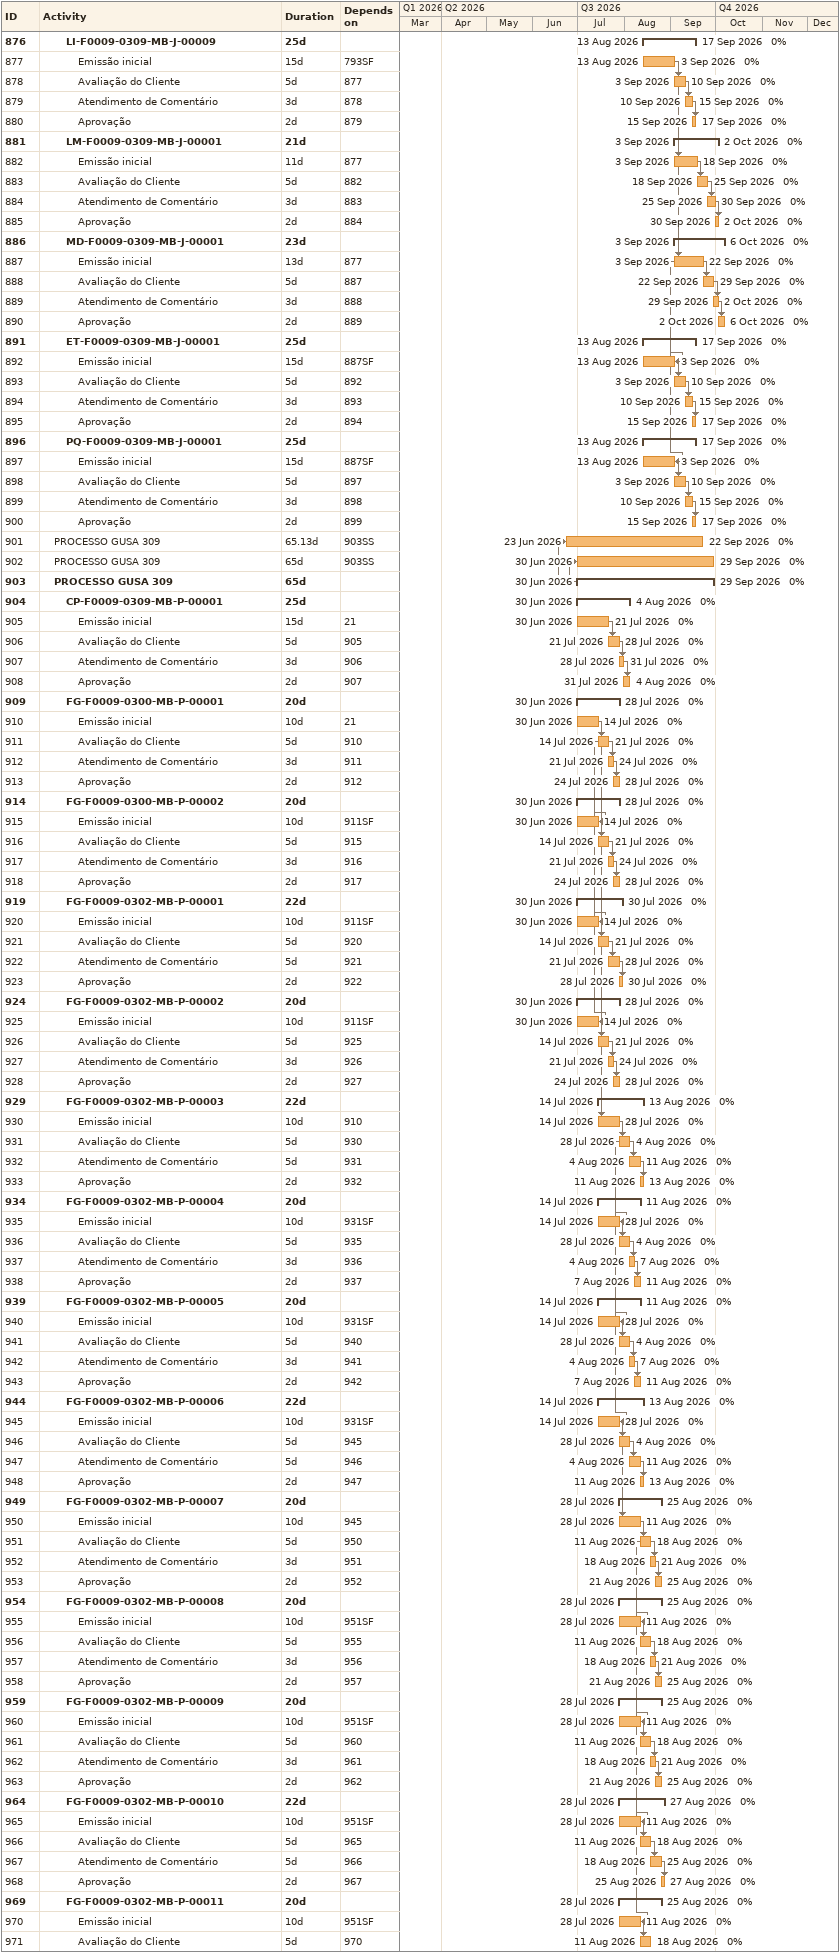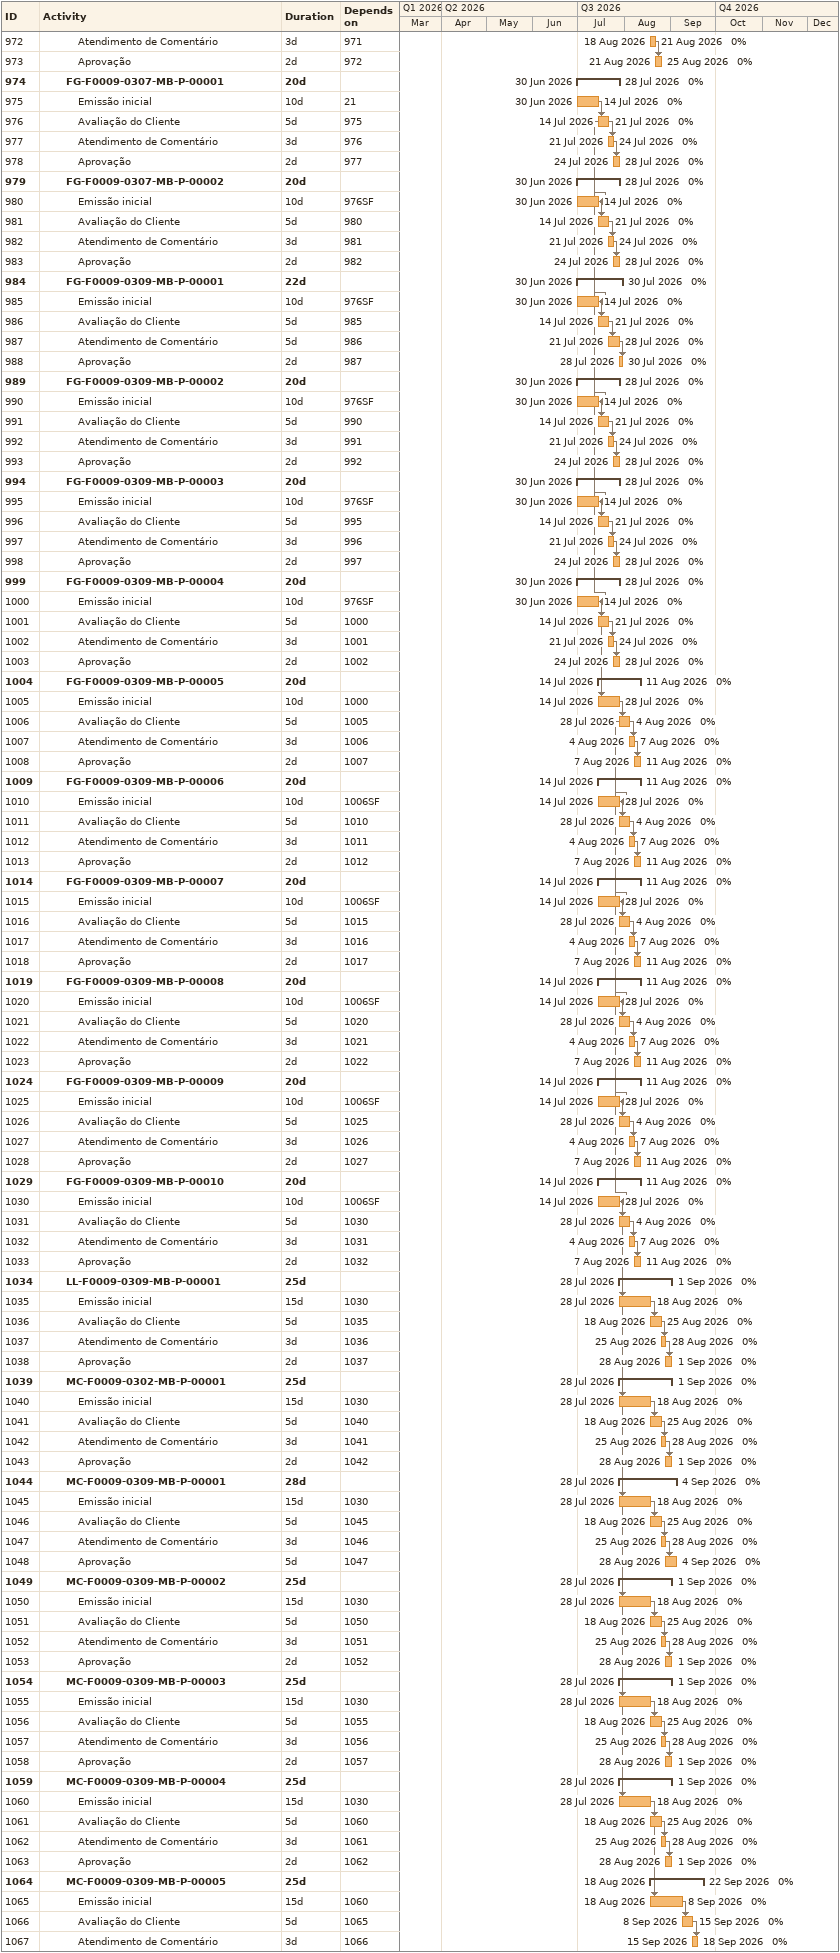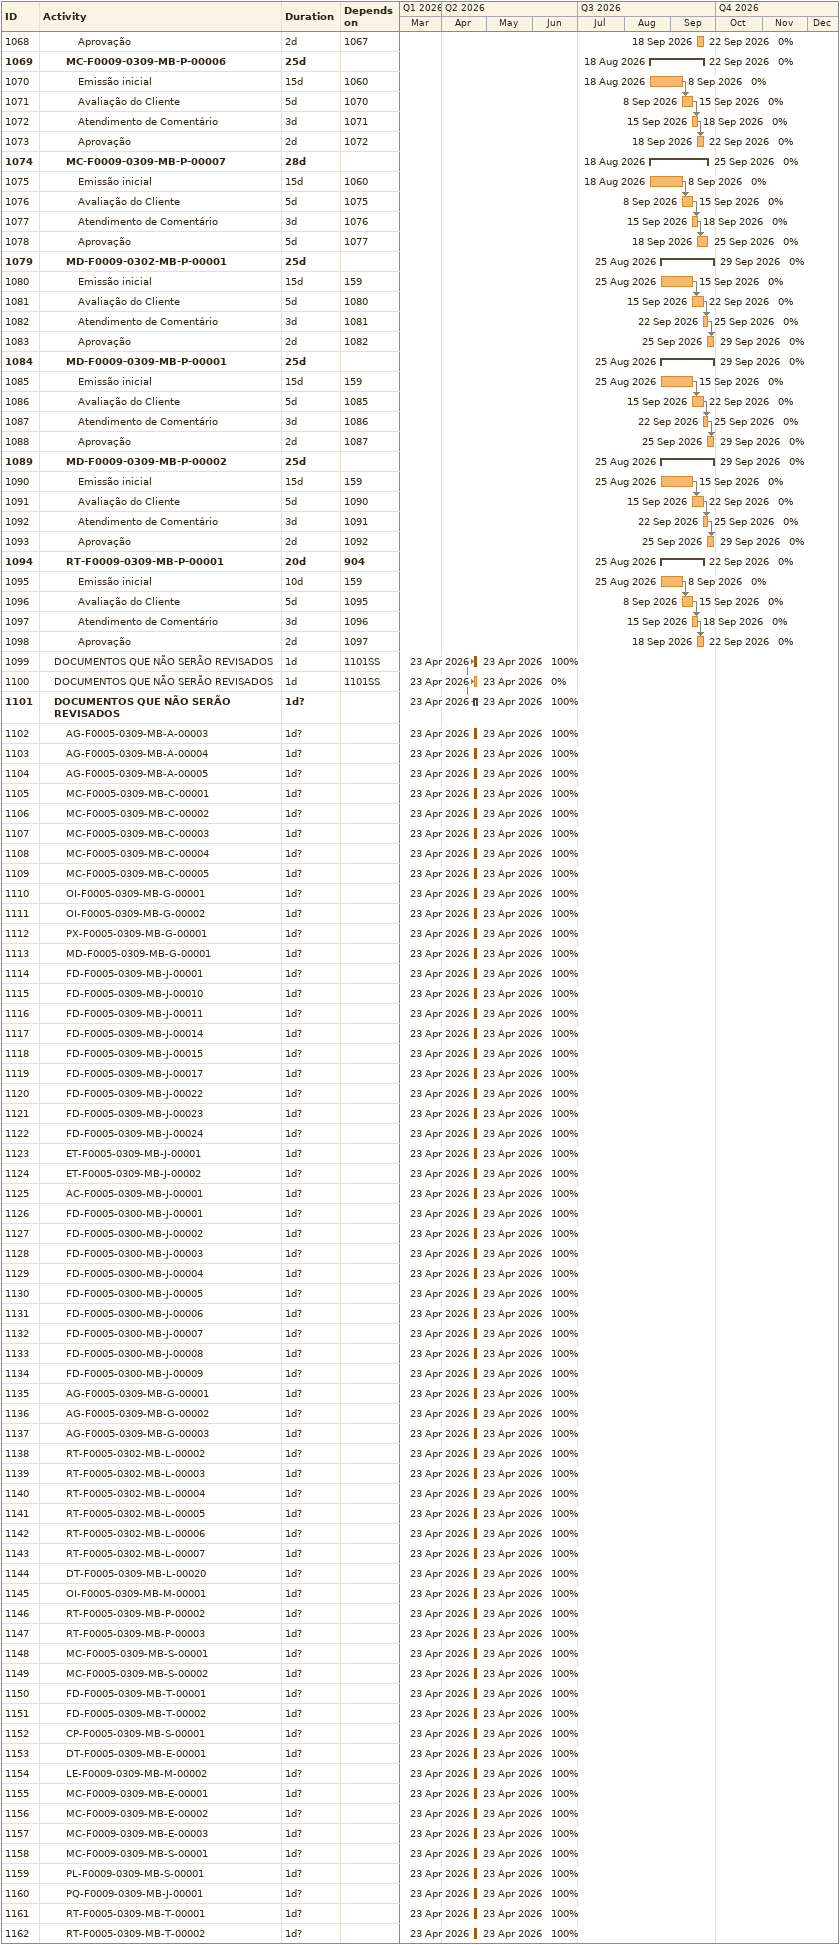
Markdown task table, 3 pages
| ID | Level | Task | Duration | Start | Finish | Predecessors | % complete |
|---|---|---|---|---|---|---|---|
| 876 | 3 | **LI-F0009-0309-MB-J-00009** | 25d | 2026-08-13 | 2026-09-17 |  | 0 |
| 877 | 4 | Emissão inicial | 15d | 2026-08-13 | 2026-09-03 | 793SF | 0 |
| 878 | 4 | Avaliação do Cliente | 5d | 2026-09-03 | 2026-09-10 | 877 | 0 |
| 879 | 4 | Atendimento de Comentário | 3d | 2026-09-10 | 2026-09-15 | 878 | 0 |
| 880 | 4 | Aprovação | 2d | 2026-09-15 | 2026-09-17 | 879 | 0 |
| 881 | 3 | **LM-F0009-0309-MB-J-00001** | 21d | 2026-09-03 | 2026-10-02 |  | 0 |
| 882 | 4 | Emissão inicial | 11d | 2026-09-03 | 2026-09-18 | 877 | 0 |
| 883 | 4 | Avaliação do Cliente | 5d | 2026-09-18 | 2026-09-25 | 882 | 0 |
| 884 | 4 | Atendimento de Comentário | 3d | 2026-09-25 | 2026-09-30 | 883 | 0 |
| 885 | 4 | Aprovação | 2d | 2026-09-30 | 2026-10-02 | 884 | 0 |
| 886 | 3 | **MD-F0009-0309-MB-J-00001** | 23d | 2026-09-03 | 2026-10-06 |  | 0 |
| 887 | 4 | Emissão inicial | 13d | 2026-09-03 | 2026-09-22 | 877 | 0 |
| 888 | 4 | Avaliação do Cliente | 5d | 2026-09-22 | 2026-09-29 | 887 | 0 |
| 889 | 4 | Atendimento de Comentário | 3d | 2026-09-29 | 2026-10-02 | 888 | 0 |
| 890 | 4 | Aprovação | 2d | 2026-10-02 | 2026-10-06 | 889 | 0 |
| 891 | 3 | **ET-F0009-0309-MB-J-00001** | 25d | 2026-08-13 | 2026-09-17 |  | 0 |
| 892 | 4 | Emissão inicial | 15d | 2026-08-13 | 2026-09-03 | 887SF | 0 |
| 893 | 4 | Avaliação do Cliente | 5d | 2026-09-03 | 2026-09-10 | 892 | 0 |
| 894 | 4 | Atendimento de Comentário | 3d | 2026-09-10 | 2026-09-15 | 893 | 0 |
| 895 | 4 | Aprovação | 2d | 2026-09-15 | 2026-09-17 | 894 | 0 |
| 896 | 3 | **PQ-F0009-0309-MB-J-00001** | 25d | 2026-08-13 | 2026-09-17 |  | 0 |
| 897 | 4 | Emissão inicial | 15d | 2026-08-13 | 2026-09-03 | 887SF | 0 |
| 898 | 4 | Avaliação do Cliente | 5d | 2026-09-03 | 2026-09-10 | 897 | 0 |
| 899 | 4 | Atendimento de Comentário | 3d | 2026-09-10 | 2026-09-15 | 898 | 0 |
| 900 | 4 | Aprovação | 2d | 2026-09-15 | 2026-09-17 | 899 | 0 |
| 901 | 2 | PROCESSO GUSA 309 | 65.13d | 2026-06-23 | 2026-09-22 | 903SS | 0 |
| 902 | 2 | PROCESSO GUSA 309 | 65d | 2026-06-30 | 2026-09-29 | 903SS | 0 |
| 903 | 2 | **PROCESSO GUSA 309** | 65d | 2026-06-30 | 2026-09-29 |  | 0 |
| 904 | 3 | **CP-F0009-0309-MB-P-00001** | 25d | 2026-06-30 | 2026-08-04 |  | 0 |
| 905 | 4 | Emissão inicial | 15d | 2026-06-30 | 2026-07-21 | 21 | 0 |
| 906 | 4 | Avaliação do Cliente | 5d | 2026-07-21 | 2026-07-28 | 905 | 0 |
| 907 | 4 | Atendimento de Comentário | 3d | 2026-07-28 | 2026-07-31 | 906 | 0 |
| 908 | 4 | Aprovação | 2d | 2026-07-31 | 2026-08-04 | 907 | 0 |
| 909 | 3 | **FG-F0009-0300-MB-P-00001** | 20d | 2026-06-30 | 2026-07-28 |  | 0 |
| 910 | 4 | Emissão inicial | 10d | 2026-06-30 | 2026-07-14 | 21 | 0 |
| 911 | 4 | Avaliação do Cliente | 5d | 2026-07-14 | 2026-07-21 | 910 | 0 |
| 912 | 4 | Atendimento de Comentário | 3d | 2026-07-21 | 2026-07-24 | 911 | 0 |
| 913 | 4 | Aprovação | 2d | 2026-07-24 | 2026-07-28 | 912 | 0 |
| 914 | 3 | **FG-F0009-0300-MB-P-00002** | 20d | 2026-06-30 | 2026-07-28 |  | 0 |
| 915 | 4 | Emissão inicial | 10d | 2026-06-30 | 2026-07-14 | 911SF | 0 |
| 916 | 4 | Avaliação do Cliente | 5d | 2026-07-14 | 2026-07-21 | 915 | 0 |
| 917 | 4 | Atendimento de Comentário | 3d | 2026-07-21 | 2026-07-24 | 916 | 0 |
| 918 | 4 | Aprovação | 2d | 2026-07-24 | 2026-07-28 | 917 | 0 |
| 919 | 3 | **FG-F0009-0302-MB-P-00001** | 22d | 2026-06-30 | 2026-07-30 |  | 0 |
| 920 | 4 | Emissão inicial | 10d | 2026-06-30 | 2026-07-14 | 911SF | 0 |
| 921 | 4 | Avaliação do Cliente | 5d | 2026-07-14 | 2026-07-21 | 920 | 0 |
| 922 | 4 | Atendimento de Comentário | 5d | 2026-07-21 | 2026-07-28 | 921 | 0 |
| 923 | 4 | Aprovação | 2d | 2026-07-28 | 2026-07-30 | 922 | 0 |
| 924 | 3 | **FG-F0009-0302-MB-P-00002** | 20d | 2026-06-30 | 2026-07-28 |  | 0 |
| 925 | 4 | Emissão inicial | 10d | 2026-06-30 | 2026-07-14 | 911SF | 0 |
| 926 | 4 | Avaliação do Cliente | 5d | 2026-07-14 | 2026-07-21 | 925 | 0 |
| 927 | 4 | Atendimento de Comentário | 3d | 2026-07-21 | 2026-07-24 | 926 | 0 |
| 928 | 4 | Aprovação | 2d | 2026-07-24 | 2026-07-28 | 927 | 0 |
| 929 | 3 | **FG-F0009-0302-MB-P-00003** | 22d | 2026-07-14 | 2026-08-13 |  | 0 |
| 930 | 4 | Emissão inicial | 10d | 2026-07-14 | 2026-07-28 | 910 | 0 |
| 931 | 4 | Avaliação do Cliente | 5d | 2026-07-28 | 2026-08-04 | 930 | 0 |
| 932 | 4 | Atendimento de Comentário | 5d | 2026-08-04 | 2026-08-11 | 931 | 0 |
| 933 | 4 | Aprovação | 2d | 2026-08-11 | 2026-08-13 | 932 | 0 |
| 934 | 3 | **FG-F0009-0302-MB-P-00004** | 20d | 2026-07-14 | 2026-08-11 |  | 0 |
| 935 | 4 | Emissão inicial | 10d | 2026-07-14 | 2026-07-28 | 931SF | 0 |
| 936 | 4 | Avaliação do Cliente | 5d | 2026-07-28 | 2026-08-04 | 935 | 0 |
| 937 | 4 | Atendimento de Comentário | 3d | 2026-08-04 | 2026-08-07 | 936 | 0 |
| 938 | 4 | Aprovação | 2d | 2026-08-07 | 2026-08-11 | 937 | 0 |
| 939 | 3 | **FG-F0009-0302-MB-P-00005** | 20d | 2026-07-14 | 2026-08-11 |  | 0 |
| 940 | 4 | Emissão inicial | 10d | 2026-07-14 | 2026-07-28 | 931SF | 0 |
| 941 | 4 | Avaliação do Cliente | 5d | 2026-07-28 | 2026-08-04 | 940 | 0 |
| 942 | 4 | Atendimento de Comentário | 3d | 2026-08-04 | 2026-08-07 | 941 | 0 |
| 943 | 4 | Aprovação | 2d | 2026-08-07 | 2026-08-11 | 942 | 0 |
| 944 | 3 | **FG-F0009-0302-MB-P-00006** | 22d | 2026-07-14 | 2026-08-13 |  | 0 |
| 945 | 4 | Emissão inicial | 10d | 2026-07-14 | 2026-07-28 | 931SF | 0 |
| 946 | 4 | Avaliação do Cliente | 5d | 2026-07-28 | 2026-08-04 | 945 | 0 |
| 947 | 4 | Atendimento de Comentário | 5d | 2026-08-04 | 2026-08-11 | 946 | 0 |
| 948 | 4 | Aprovação | 2d | 2026-08-11 | 2026-08-13 | 947 | 0 |
| 949 | 3 | **FG-F0009-0302-MB-P-00007** | 20d | 2026-07-28 | 2026-08-25 |  | 0 |
| 950 | 4 | Emissão inicial | 10d | 2026-07-28 | 2026-08-11 | 945 | 0 |
| 951 | 4 | Avaliação do Cliente | 5d | 2026-08-11 | 2026-08-18 | 950 | 0 |
| 952 | 4 | Atendimento de Comentário | 3d | 2026-08-18 | 2026-08-21 | 951 | 0 |
| 953 | 4 | Aprovação | 2d | 2026-08-21 | 2026-08-25 | 952 | 0 |
| 954 | 3 | **FG-F0009-0302-MB-P-00008** | 20d | 2026-07-28 | 2026-08-25 |  | 0 |
| 955 | 4 | Emissão inicial | 10d | 2026-07-28 | 2026-08-11 | 951SF | 0 |
| 956 | 4 | Avaliação do Cliente | 5d | 2026-08-11 | 2026-08-18 | 955 | 0 |
| 957 | 4 | Atendimento de Comentário | 3d | 2026-08-18 | 2026-08-21 | 956 | 0 |
| 958 | 4 | Aprovação | 2d | 2026-08-21 | 2026-08-25 | 957 | 0 |
| 959 | 3 | **FG-F0009-0302-MB-P-00009** | 20d | 2026-07-28 | 2026-08-25 |  | 0 |
| 960 | 4 | Emissão inicial | 10d | 2026-07-28 | 2026-08-11 | 951SF | 0 |
| 961 | 4 | Avaliação do Cliente | 5d | 2026-08-11 | 2026-08-18 | 960 | 0 |
| 962 | 4 | Atendimento de Comentário | 3d | 2026-08-18 | 2026-08-21 | 961 | 0 |
| 963 | 4 | Aprovação | 2d | 2026-08-21 | 2026-08-25 | 962 | 0 |
| 964 | 3 | **FG-F0009-0302-MB-P-00010** | 22d | 2026-07-28 | 2026-08-27 |  | 0 |
| 965 | 4 | Emissão inicial | 10d | 2026-07-28 | 2026-08-11 | 951SF | 0 |
| 966 | 4 | Avaliação do Cliente | 5d | 2026-08-11 | 2026-08-18 | 965 | 0 |
| 967 | 4 | Atendimento de Comentário | 5d | 2026-08-18 | 2026-08-25 | 966 | 0 |
| 968 | 4 | Aprovação | 2d | 2026-08-25 | 2026-08-27 | 967 | 0 |
| 969 | 3 | **FG-F0009-0302-MB-P-00011** | 20d | 2026-07-28 | 2026-08-25 |  | 0 |
| 970 | 4 | Emissão inicial | 10d | 2026-07-28 | 2026-08-11 | 951SF | 0 |
| 971 | 4 | Avaliação do Cliente | 5d | 2026-08-11 | 2026-08-18 | 970 | 0 |
| 972 | 4 | Atendimento de Comentário | 3d | 2026-08-18 | 2026-08-21 | 971 | 0 |
| 973 | 4 | Aprovação | 2d | 2026-08-21 | 2026-08-25 | 972 | 0 |
| 974 | 3 | **FG-F0009-0307-MB-P-00001** | 20d | 2026-06-30 | 2026-07-28 |  | 0 |
| 975 | 4 | Emissão inicial | 10d | 2026-06-30 | 2026-07-14 | 21 | 0 |
| 976 | 4 | Avaliação do Cliente | 5d | 2026-07-14 | 2026-07-21 | 975 | 0 |
| 977 | 4 | Atendimento de Comentário | 3d | 2026-07-21 | 2026-07-24 | 976 | 0 |
| 978 | 4 | Aprovação | 2d | 2026-07-24 | 2026-07-28 | 977 | 0 |
| 979 | 3 | **FG-F0009-0307-MB-P-00002** | 20d | 2026-06-30 | 2026-07-28 |  | 0 |
| 980 | 4 | Emissão inicial | 10d | 2026-06-30 | 2026-07-14 | 976SF | 0 |
| 981 | 4 | Avaliação do Cliente | 5d | 2026-07-14 | 2026-07-21 | 980 | 0 |
| 982 | 4 | Atendimento de Comentário | 3d | 2026-07-21 | 2026-07-24 | 981 | 0 |
| 983 | 4 | Aprovação | 2d | 2026-07-24 | 2026-07-28 | 982 | 0 |
| 984 | 3 | **FG-F0009-0309-MB-P-00001** | 22d | 2026-06-30 | 2026-07-30 |  | 0 |
| 985 | 4 | Emissão inicial | 10d | 2026-06-30 | 2026-07-14 | 976SF | 0 |
| 986 | 4 | Avaliação do Cliente | 5d | 2026-07-14 | 2026-07-21 | 985 | 0 |
| 987 | 4 | Atendimento de Comentário | 5d | 2026-07-21 | 2026-07-28 | 986 | 0 |
| 988 | 4 | Aprovação | 2d | 2026-07-28 | 2026-07-30 | 987 | 0 |
| 989 | 3 | **FG-F0009-0309-MB-P-00002** | 20d | 2026-06-30 | 2026-07-28 |  | 0 |
| 990 | 4 | Emissão inicial | 10d | 2026-06-30 | 2026-07-14 | 976SF | 0 |
| 991 | 4 | Avaliação do Cliente | 5d | 2026-07-14 | 2026-07-21 | 990 | 0 |
| 992 | 4 | Atendimento de Comentário | 3d | 2026-07-21 | 2026-07-24 | 991 | 0 |
| 993 | 4 | Aprovação | 2d | 2026-07-24 | 2026-07-28 | 992 | 0 |
| 994 | 3 | **FG-F0009-0309-MB-P-00003** | 20d | 2026-06-30 | 2026-07-28 |  | 0 |
| 995 | 4 | Emissão inicial | 10d | 2026-06-30 | 2026-07-14 | 976SF | 0 |
| 996 | 4 | Avaliação do Cliente | 5d | 2026-07-14 | 2026-07-21 | 995 | 0 |
| 997 | 4 | Atendimento de Comentário | 3d | 2026-07-21 | 2026-07-24 | 996 | 0 |
| 998 | 4 | Aprovação | 2d | 2026-07-24 | 2026-07-28 | 997 | 0 |
| 999 | 3 | **FG-F0009-0309-MB-P-00004** | 20d | 2026-06-30 | 2026-07-28 |  | 0 |
| 1000 | 4 | Emissão inicial | 10d | 2026-06-30 | 2026-07-14 | 976SF | 0 |
| 1001 | 4 | Avaliação do Cliente | 5d | 2026-07-14 | 2026-07-21 | 1000 | 0 |
| 1002 | 4 | Atendimento de Comentário | 3d | 2026-07-21 | 2026-07-24 | 1001 | 0 |
| 1003 | 4 | Aprovação | 2d | 2026-07-24 | 2026-07-28 | 1002 | 0 |
| 1004 | 3 | **FG-F0009-0309-MB-P-00005** | 20d | 2026-07-14 | 2026-08-11 |  | 0 |
| 1005 | 4 | Emissão inicial | 10d | 2026-07-14 | 2026-07-28 | 1000 | 0 |
| 1006 | 4 | Avaliação do Cliente | 5d | 2026-07-28 | 2026-08-04 | 1005 | 0 |
| 1007 | 4 | Atendimento de Comentário | 3d | 2026-08-04 | 2026-08-07 | 1006 | 0 |
| 1008 | 4 | Aprovação | 2d | 2026-08-07 | 2026-08-11 | 1007 | 0 |
| 1009 | 3 | **FG-F0009-0309-MB-P-00006** | 20d | 2026-07-14 | 2026-08-11 |  | 0 |
| 1010 | 4 | Emissão inicial | 10d | 2026-07-14 | 2026-07-28 | 1006SF | 0 |
| 1011 | 4 | Avaliação do Cliente | 5d | 2026-07-28 | 2026-08-04 | 1010 | 0 |
| 1012 | 4 | Atendimento de Comentário | 3d | 2026-08-04 | 2026-08-07 | 1011 | 0 |
| 1013 | 4 | Aprovação | 2d | 2026-08-07 | 2026-08-11 | 1012 | 0 |
| 1014 | 3 | **FG-F0009-0309-MB-P-00007** | 20d | 2026-07-14 | 2026-08-11 |  | 0 |
| 1015 | 4 | Emissão inicial | 10d | 2026-07-14 | 2026-07-28 | 1006SF | 0 |
| 1016 | 4 | Avaliação do Cliente | 5d | 2026-07-28 | 2026-08-04 | 1015 | 0 |
| 1017 | 4 | Atendimento de Comentário | 3d | 2026-08-04 | 2026-08-07 | 1016 | 0 |
| 1018 | 4 | Aprovação | 2d | 2026-08-07 | 2026-08-11 | 1017 | 0 |
| 1019 | 3 | **FG-F0009-0309-MB-P-00008** | 20d | 2026-07-14 | 2026-08-11 |  | 0 |
| 1020 | 4 | Emissão inicial | 10d | 2026-07-14 | 2026-07-28 | 1006SF | 0 |
| 1021 | 4 | Avaliação do Cliente | 5d | 2026-07-28 | 2026-08-04 | 1020 | 0 |
| 1022 | 4 | Atendimento de Comentário | 3d | 2026-08-04 | 2026-08-07 | 1021 | 0 |
| 1023 | 4 | Aprovação | 2d | 2026-08-07 | 2026-08-11 | 1022 | 0 |
| 1024 | 3 | **FG-F0009-0309-MB-P-00009** | 20d | 2026-07-14 | 2026-08-11 |  | 0 |
| 1025 | 4 | Emissão inicial | 10d | 2026-07-14 | 2026-07-28 | 1006SF | 0 |
| 1026 | 4 | Avaliação do Cliente | 5d | 2026-07-28 | 2026-08-04 | 1025 | 0 |
| 1027 | 4 | Atendimento de Comentário | 3d | 2026-08-04 | 2026-08-07 | 1026 | 0 |
| 1028 | 4 | Aprovação | 2d | 2026-08-07 | 2026-08-11 | 1027 | 0 |
| 1029 | 3 | **FG-F0009-0309-MB-P-00010** | 20d | 2026-07-14 | 2026-08-11 |  | 0 |
| 1030 | 4 | Emissão inicial | 10d | 2026-07-14 | 2026-07-28 | 1006SF | 0 |
| 1031 | 4 | Avaliação do Cliente | 5d | 2026-07-28 | 2026-08-04 | 1030 | 0 |
| 1032 | 4 | Atendimento de Comentário | 3d | 2026-08-04 | 2026-08-07 | 1031 | 0 |
| 1033 | 4 | Aprovação | 2d | 2026-08-07 | 2026-08-11 | 1032 | 0 |
| 1034 | 3 | **LL-F0009-0309-MB-P-00001** | 25d | 2026-07-28 | 2026-09-01 |  | 0 |
| 1035 | 4 | Emissão inicial | 15d | 2026-07-28 | 2026-08-18 | 1030 | 0 |
| 1036 | 4 | Avaliação do Cliente | 5d | 2026-08-18 | 2026-08-25 | 1035 | 0 |
| 1037 | 4 | Atendimento de Comentário | 3d | 2026-08-25 | 2026-08-28 | 1036 | 0 |
| 1038 | 4 | Aprovação | 2d | 2026-08-28 | 2026-09-01 | 1037 | 0 |
| 1039 | 3 | **MC-F0009-0302-MB-P-00001** | 25d | 2026-07-28 | 2026-09-01 |  | 0 |
| 1040 | 4 | Emissão inicial | 15d | 2026-07-28 | 2026-08-18 | 1030 | 0 |
| 1041 | 4 | Avaliação do Cliente | 5d | 2026-08-18 | 2026-08-25 | 1040 | 0 |
| 1042 | 4 | Atendimento de Comentário | 3d | 2026-08-25 | 2026-08-28 | 1041 | 0 |
| 1043 | 4 | Aprovação | 2d | 2026-08-28 | 2026-09-01 | 1042 | 0 |
| 1044 | 3 | **MC-F0009-0309-MB-P-00001** | 28d | 2026-07-28 | 2026-09-04 |  | 0 |
| 1045 | 4 | Emissão inicial | 15d | 2026-07-28 | 2026-08-18 | 1030 | 0 |
| 1046 | 4 | Avaliação do Cliente | 5d | 2026-08-18 | 2026-08-25 | 1045 | 0 |
| 1047 | 4 | Atendimento de Comentário | 3d | 2026-08-25 | 2026-08-28 | 1046 | 0 |
| 1048 | 4 | Aprovação | 5d | 2026-08-28 | 2026-09-04 | 1047 | 0 |
| 1049 | 3 | **MC-F0009-0309-MB-P-00002** | 25d | 2026-07-28 | 2026-09-01 |  | 0 |
| 1050 | 4 | Emissão inicial | 15d | 2026-07-28 | 2026-08-18 | 1030 | 0 |
| 1051 | 4 | Avaliação do Cliente | 5d | 2026-08-18 | 2026-08-25 | 1050 | 0 |
| 1052 | 4 | Atendimento de Comentário | 3d | 2026-08-25 | 2026-08-28 | 1051 | 0 |
| 1053 | 4 | Aprovação | 2d | 2026-08-28 | 2026-09-01 | 1052 | 0 |
| 1054 | 3 | **MC-F0009-0309-MB-P-00003** | 25d | 2026-07-28 | 2026-09-01 |  | 0 |
| 1055 | 4 | Emissão inicial | 15d | 2026-07-28 | 2026-08-18 | 1030 | 0 |
| 1056 | 4 | Avaliação do Cliente | 5d | 2026-08-18 | 2026-08-25 | 1055 | 0 |
| 1057 | 4 | Atendimento de Comentário | 3d | 2026-08-25 | 2026-08-28 | 1056 | 0 |
| 1058 | 4 | Aprovação | 2d | 2026-08-28 | 2026-09-01 | 1057 | 0 |
| 1059 | 3 | **MC-F0009-0309-MB-P-00004** | 25d | 2026-07-28 | 2026-09-01 |  | 0 |
| 1060 | 4 | Emissão inicial | 15d | 2026-07-28 | 2026-08-18 | 1030 | 0 |
| 1061 | 4 | Avaliação do Cliente | 5d | 2026-08-18 | 2026-08-25 | 1060 | 0 |
| 1062 | 4 | Atendimento de Comentário | 3d | 2026-08-25 | 2026-08-28 | 1061 | 0 |
| 1063 | 4 | Aprovação | 2d | 2026-08-28 | 2026-09-01 | 1062 | 0 |
| 1064 | 3 | **MC-F0009-0309-MB-P-00005** | 25d | 2026-08-18 | 2026-09-22 |  | 0 |
| 1065 | 4 | Emissão inicial | 15d | 2026-08-18 | 2026-09-08 | 1060 | 0 |
| 1066 | 4 | Avaliação do Cliente | 5d | 2026-09-08 | 2026-09-15 | 1065 | 0 |
| 1067 | 4 | Atendimento de Comentário | 3d | 2026-09-15 | 2026-09-18 | 1066 | 0 |
| 1068 | 4 | Aprovação | 2d | 2026-09-18 | 2026-09-22 | 1067 | 0 |
| 1069 | 3 | **MC-F0009-0309-MB-P-00006** | 25d | 2026-08-18 | 2026-09-22 |  | 0 |
| 1070 | 4 | Emissão inicial | 15d | 2026-08-18 | 2026-09-08 | 1060 | 0 |
| 1071 | 4 | Avaliação do Cliente | 5d | 2026-09-08 | 2026-09-15 | 1070 | 0 |
| 1072 | 4 | Atendimento de Comentário | 3d | 2026-09-15 | 2026-09-18 | 1071 | 0 |
| 1073 | 4 | Aprovação | 2d | 2026-09-18 | 2026-09-22 | 1072 | 0 |
| 1074 | 3 | **MC-F0009-0309-MB-P-00007** | 28d | 2026-08-18 | 2026-09-25 |  | 0 |
| 1075 | 4 | Emissão inicial | 15d | 2026-08-18 | 2026-09-08 | 1060 | 0 |
| 1076 | 4 | Avaliação do Cliente | 5d | 2026-09-08 | 2026-09-15 | 1075 | 0 |
| 1077 | 4 | Atendimento de Comentário | 3d | 2026-09-15 | 2026-09-18 | 1076 | 0 |
| 1078 | 4 | Aprovação | 5d | 2026-09-18 | 2026-09-25 | 1077 | 0 |
| 1079 | 3 | **MD-F0009-0302-MB-P-00001** | 25d | 2026-08-25 | 2026-09-29 |  | 0 |
| 1080 | 4 | Emissão inicial | 15d | 2026-08-25 | 2026-09-15 | 159 | 0 |
| 1081 | 4 | Avaliação do Cliente | 5d | 2026-09-15 | 2026-09-22 | 1080 | 0 |
| 1082 | 4 | Atendimento de Comentário | 3d | 2026-09-22 | 2026-09-25 | 1081 | 0 |
| 1083 | 4 | Aprovação | 2d | 2026-09-25 | 2026-09-29 | 1082 | 0 |
| 1084 | 3 | **MD-F0009-0309-MB-P-00001** | 25d | 2026-08-25 | 2026-09-29 |  | 0 |
| 1085 | 4 | Emissão inicial | 15d | 2026-08-25 | 2026-09-15 | 159 | 0 |
| 1086 | 4 | Avaliação do Cliente | 5d | 2026-09-15 | 2026-09-22 | 1085 | 0 |
| 1087 | 4 | Atendimento de Comentário | 3d | 2026-09-22 | 2026-09-25 | 1086 | 0 |
| 1088 | 4 | Aprovação | 2d | 2026-09-25 | 2026-09-29 | 1087 | 0 |
| 1089 | 3 | **MD-F0009-0309-MB-P-00002** | 25d | 2026-08-25 | 2026-09-29 |  | 0 |
| 1090 | 4 | Emissão inicial | 15d | 2026-08-25 | 2026-09-15 | 159 | 0 |
| 1091 | 4 | Avaliação do Cliente | 5d | 2026-09-15 | 2026-09-22 | 1090 | 0 |
| 1092 | 4 | Atendimento de Comentário | 3d | 2026-09-22 | 2026-09-25 | 1091 | 0 |
| 1093 | 4 | Aprovação | 2d | 2026-09-25 | 2026-09-29 | 1092 | 0 |
| 1094 | 3 | **RT-F0009-0309-MB-P-00001** | 20d | 2026-08-25 | 2026-09-22 | 904 | 0 |
| 1095 | 4 | Emissão inicial | 10d | 2026-08-25 | 2026-09-08 | 159 | 0 |
| 1096 | 4 | Avaliação do Cliente | 5d | 2026-09-08 | 2026-09-15 | 1095 | 0 |
| 1097 | 4 | Atendimento de Comentário | 3d | 2026-09-15 | 2026-09-18 | 1096 | 0 |
| 1098 | 4 | Aprovação | 2d | 2026-09-18 | 2026-09-22 | 1097 | 0 |
| 1099 | 2 | DOCUMENTOS QUE NÃO SERÃO REVISADOS | 1d | 2026-04-23 | 2026-04-23 | 1101SS | 100 |
| 1100 | 2 | DOCUMENTOS QUE NÃO SERÃO REVISADOS | 1d | 2026-04-23 | 2026-04-23 | 1101SS | 0 |
| 1101 | 2 | **DOCUMENTOS QUE NÃO SERÃO REVISADOS** | 1d? | 2026-04-23 | 2026-04-23 |  | 100 |
| 1102 | 3 | AG-F0005-0309-MB-A-00003 | 1d? | 2026-04-23 | 2026-04-23 |  | 100 |
| 1103 | 3 | AG-F0005-0309-MB-A-00004 | 1d? | 2026-04-23 | 2026-04-23 |  | 100 |
| 1104 | 3 | AG-F0005-0309-MB-A-00005 | 1d? | 2026-04-23 | 2026-04-23 |  | 100 |
| 1105 | 3 | MC-F0005-0309-MB-C-00001 | 1d? | 2026-04-23 | 2026-04-23 |  | 100 |
| 1106 | 3 | MC-F0005-0309-MB-C-00002 | 1d? | 2026-04-23 | 2026-04-23 |  | 100 |
| 1107 | 3 | MC-F0005-0309-MB-C-00003 | 1d? | 2026-04-23 | 2026-04-23 |  | 100 |
| 1108 | 3 | MC-F0005-0309-MB-C-00004 | 1d? | 2026-04-23 | 2026-04-23 |  | 100 |
| 1109 | 3 | MC-F0005-0309-MB-C-00005 | 1d? | 2026-04-23 | 2026-04-23 |  | 100 |
| 1110 | 3 | OI-F0005-0309-MB-G-00001 | 1d? | 2026-04-23 | 2026-04-23 |  | 100 |
| 1111 | 3 | OI-F0005-0309-MB-G-00002 | 1d? | 2026-04-23 | 2026-04-23 |  | 100 |
| 1112 | 3 | PX-F0005-0309-MB-G-00001 | 1d? | 2026-04-23 | 2026-04-23 |  | 100 |
| 1113 | 3 | MD-F0005-0309-MB-G-00001 | 1d? | 2026-04-23 | 2026-04-23 |  | 100 |
| 1114 | 3 | FD-F0005-0309-MB-J-00001 | 1d? | 2026-04-23 | 2026-04-23 |  | 100 |
| 1115 | 3 | FD-F0005-0309-MB-J-00010 | 1d? | 2026-04-23 | 2026-04-23 |  | 100 |
| 1116 | 3 | FD-F0005-0309-MB-J-00011 | 1d? | 2026-04-23 | 2026-04-23 |  | 100 |
| 1117 | 3 | FD-F0005-0309-MB-J-00014 | 1d? | 2026-04-23 | 2026-04-23 |  | 100 |
| 1118 | 3 | FD-F0005-0309-MB-J-00015 | 1d? | 2026-04-23 | 2026-04-23 |  | 100 |
| 1119 | 3 | FD-F0005-0309-MB-J-00017 | 1d? | 2026-04-23 | 2026-04-23 |  | 100 |
| 1120 | 3 | FD-F0005-0309-MB-J-00022 | 1d? | 2026-04-23 | 2026-04-23 |  | 100 |
| 1121 | 3 | FD-F0005-0309-MB-J-00023 | 1d? | 2026-04-23 | 2026-04-23 |  | 100 |
| 1122 | 3 | FD-F0005-0309-MB-J-00024 | 1d? | 2026-04-23 | 2026-04-23 |  | 100 |
| 1123 | 3 | ET-F0005-0309-MB-J-00001 | 1d? | 2026-04-23 | 2026-04-23 |  | 100 |
| 1124 | 3 | ET-F0005-0309-MB-J-00002 | 1d? | 2026-04-23 | 2026-04-23 |  | 100 |
| 1125 | 3 | AC-F0005-0309-MB-J-00001 | 1d? | 2026-04-23 | 2026-04-23 |  | 100 |
| 1126 | 3 | FD-F0005-0300-MB-J-00001 | 1d? | 2026-04-23 | 2026-04-23 |  | 100 |
| 1127 | 3 | FD-F0005-0300-MB-J-00002 | 1d? | 2026-04-23 | 2026-04-23 |  | 100 |
| 1128 | 3 | FD-F0005-0300-MB-J-00003 | 1d? | 2026-04-23 | 2026-04-23 |  | 100 |
| 1129 | 3 | FD-F0005-0300-MB-J-00004 | 1d? | 2026-04-23 | 2026-04-23 |  | 100 |
| 1130 | 3 | FD-F0005-0300-MB-J-00005 | 1d? | 2026-04-23 | 2026-04-23 |  | 100 |
| 1131 | 3 | FD-F0005-0300-MB-J-00006 | 1d? | 2026-04-23 | 2026-04-23 |  | 100 |
| 1132 | 3 | FD-F0005-0300-MB-J-00007 | 1d? | 2026-04-23 | 2026-04-23 |  | 100 |
| 1133 | 3 | FD-F0005-0300-MB-J-00008 | 1d? | 2026-04-23 | 2026-04-23 |  | 100 |
| 1134 | 3 | FD-F0005-0300-MB-J-00009 | 1d? | 2026-04-23 | 2026-04-23 |  | 100 |
| 1135 | 3 | AG-F0005-0309-MB-G-00001 | 1d? | 2026-04-23 | 2026-04-23 |  | 100 |
| 1136 | 3 | AG-F0005-0309-MB-G-00002 | 1d? | 2026-04-23 | 2026-04-23 |  | 100 |
| 1137 | 3 | AG-F0005-0309-MB-G-00003 | 1d? | 2026-04-23 | 2026-04-23 |  | 100 |
| 1138 | 3 | RT-F0005-0302-MB-L-00002 | 1d? | 2026-04-23 | 2026-04-23 |  | 100 |
| 1139 | 3 | RT-F0005-0302-MB-L-00003 | 1d? | 2026-04-23 | 2026-04-23 |  | 100 |
| 1140 | 3 | RT-F0005-0302-MB-L-00004 | 1d? | 2026-04-23 | 2026-04-23 |  | 100 |
| 1141 | 3 | RT-F0005-0302-MB-L-00005 | 1d? | 2026-04-23 | 2026-04-23 |  | 100 |
| 1142 | 3 | RT-F0005-0302-MB-L-00006 | 1d? | 2026-04-23 | 2026-04-23 |  | 100 |
| 1143 | 3 | RT-F0005-0302-MB-L-00007 | 1d? | 2026-04-23 | 2026-04-23 |  | 100 |
| 1144 | 3 | DT-F0005-0309-MB-L-00020 | 1d? | 2026-04-23 | 2026-04-23 |  | 100 |
| 1145 | 3 | OI-F0005-0309-MB-M-00001 | 1d? | 2026-04-23 | 2026-04-23 |  | 100 |
| 1146 | 3 | RT-F0005-0309-MB-P-00002 | 1d? | 2026-04-23 | 2026-04-23 |  | 100 |
| 1147 | 3 | RT-F0005-0309-MB-P-00003 | 1d? | 2026-04-23 | 2026-04-23 |  | 100 |
| 1148 | 3 | MC-F0005-0309-MB-S-00001 | 1d? | 2026-04-23 | 2026-04-23 |  | 100 |
| 1149 | 3 | MC-F0005-0309-MB-S-00002 | 1d? | 2026-04-23 | 2026-04-23 |  | 100 |
| 1150 | 3 | FD-F0005-0309-MB-T-00001 | 1d? | 2026-04-23 | 2026-04-23 |  | 100 |
| 1151 | 3 | FD-F0005-0309-MB-T-00002 | 1d? | 2026-04-23 | 2026-04-23 |  | 100 |
| 1152 | 3 | CP-F0005-0309-MB-S-00001 | 1d? | 2026-04-23 | 2026-04-23 |  | 100 |
| 1153 | 3 | DT-F0005-0309-MB-E-00001 | 1d? | 2026-04-23 | 2026-04-23 |  | 100 |
| 1154 | 3 | LE-F0009-0309-MB-M-00002 | 1d? | 2026-04-23 | 2026-04-23 |  | 100 |
| 1155 | 3 | MC-F0009-0309-MB-E-00001 | 1d? | 2026-04-23 | 2026-04-23 |  | 100 |
| 1156 | 3 | MC-F0009-0309-MB-E-00002 | 1d? | 2026-04-23 | 2026-04-23 |  | 100 |
| 1157 | 3 | MC-F0009-0309-MB-E-00003 | 1d? | 2026-04-23 | 2026-04-23 |  | 100 |
| 1158 | 3 | MC-F0009-0309-MB-S-00001 | 1d? | 2026-04-23 | 2026-04-23 |  | 100 |
| 1159 | 3 | PL-F0009-0309-MB-S-00001 | 1d? | 2026-04-23 | 2026-04-23 |  | 100 |
| 1160 | 3 | PQ-F0009-0309-MB-J-00001 | 1d? | 2026-04-23 | 2026-04-23 |  | 100 |
| 1161 | 3 | RT-F0005-0309-MB-T-00001 | 1d? | 2026-04-23 | 2026-04-23 |  | 100 |
| 1162 | 3 | RT-F0005-0309-MB-T-00002 | 1d? | 2026-04-23 | 2026-04-23 |  | 100 |
